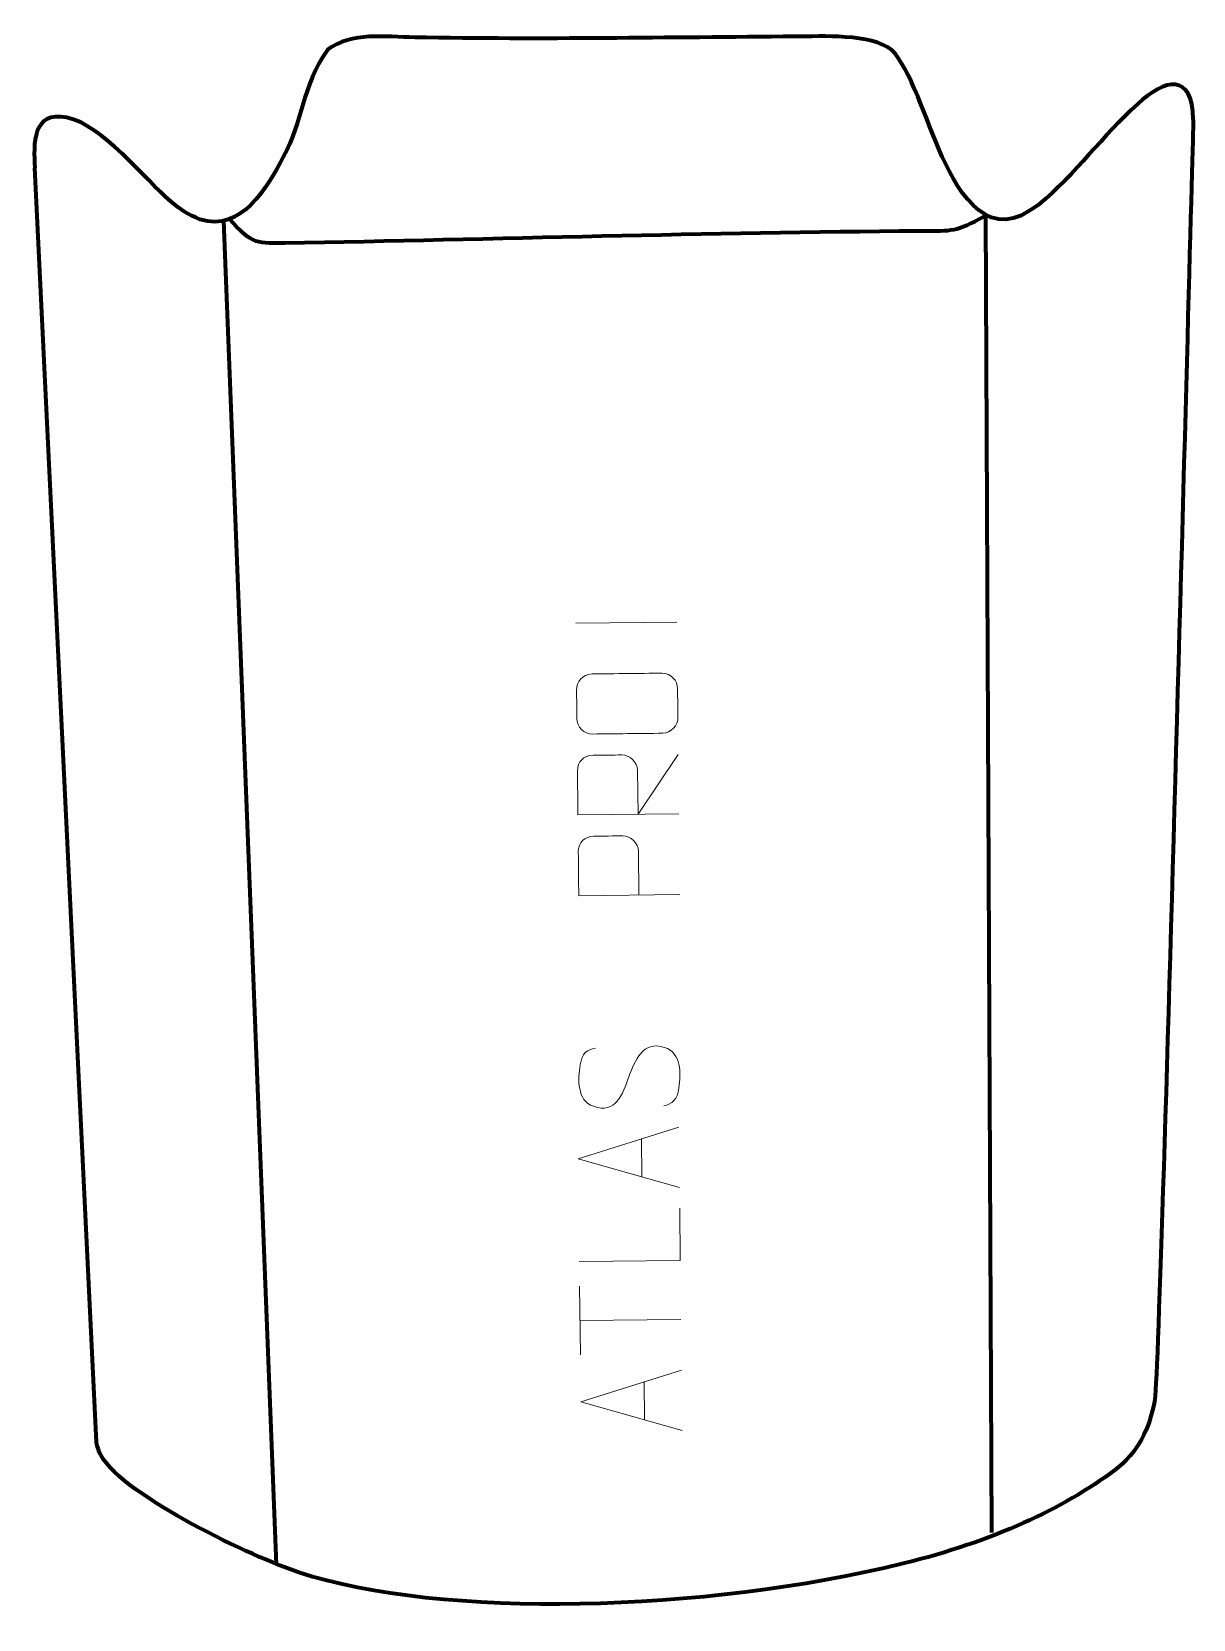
# Model space of a CAD drawing. Header units: millimetres. Extents: x 1322 to 1609, y 175 to 567.
import ezdxf

# ---------------------------------------------------------------- set-up
doc = ezdxf.new("R2010")
doc.units = ezdxf.units.MM
doc.header["$MEASUREMENT"] = 0
doc.layers.add('layer 2', color=7, linetype='Continuous')
doc.layers.add('layer 3', color=7, linetype='Continuous')

msp = doc.modelspace()

# ---------------------------------------------------------------- linework, layer by layer
at = {"layer": 'layer 2', "color": 142, "lineweight": 158}
msp.add_open_spline([(1557.3002, 521.6486), (1549.5204, 517.4791), (1549.7144, 517.9267), (1540.9236, 517.866), (1540.9236, 517.866), (1488.7693, 517.506), (1436.4155, 515.8339), (1384.2427, 514.8815), (1384.2427, 514.8815), (1376.3022, 514.7365), (1375.8057, 515.2359), (1370.5745, 520.849)], degree=3, knots=[0, 0, 0, 0, 0.25, 0.25, 0.25, 0.25, 0.5, 0.5, 0.5, 0.5, 1, 1, 1, 1], dxfattribs=at)
for points in [[(1557.3002, 521.6486), (1557.3002, 521.6486), (1558.7763, 196.3612), (1558.7763, 196.3612)], [(1382.162, 188.4689), (1382.162, 188.4689), (1369.2018, 520.4412), (1369.2018, 520.4412)]]:
    msp.add_open_spline(points, degree=3, dxfattribs=at)
at = {"layer": 'layer 3', "color": 242, "lineweight": 158}
for points, knots in [([(1608.6468, 545.4589), (1608.4828, 557.161), (1601.7016, 555.5192), (1594.8436, 549.2586), (1594.8436, 549.2586), (1586.2477, 541.4114), (1579.7081, 532.0854), (1570.4122, 524.3819), (1570.4122, 524.3819), (1570.4122, 524.3819), (1569.3397, 523.6171), (1569.3397, 523.6171), (1569.3397, 523.6171), (1569.3397, 523.6171), (1568.3077, 522.9342), (1568.3077, 522.9342), (1568.3077, 522.9342), (1556.8596, 515.3586), (1549.7905, 529.0548), (1545.8952, 537.9186), (1545.8952, 537.9186), (1543.1727, 544.1139), (1538.3943, 558.6969), (1534.1978, 562.5866), (1534.1978, 562.5866), (1529.0538, 566.7401), (1516.8533, 565.9706), (1510.2795, 565.9343), (1510.2795, 565.9343), (1478.8629, 565.7606), (1447.7982, 565.1694), (1416.3377, 565.7281), (1416.3377, 565.7281), (1409.1655, 565.8582), (1400.6826, 567.1297), (1394.7507, 562.6554), (1394.7507, 562.6554), (1388.4907, 553.5818), (1388.7171, 545.2026), (1383.8618, 536.1972), (1383.8618, 536.1972), (1379.8265, 528.7128), (1373.5454, 517.4634), (1363.2906, 520.7847), (1363.2906, 520.7847), (1360.3676, 521.9419), (1358.4714, 523.159), (1356.091, 525.2053), (1356.091, 525.2053), (1349.4764, 530.8916), (1339.1284, 544.1737), (1330.4245, 545.9106), (1330.4245, 545.9106), (1321.7346, 547.6448), (1322.2089, 539.407), (1322.4872, 533.5343)], [0, 0, 0, 0, 0.06666667, 0.06666667, 0.06666667, 0.06666667, 0.13333333, 0.13333333, 0.13333333, 0.13333333, 0.2, 0.2, 0.2, 0.2, 0.26666667, 0.26666667, 0.26666667, 0.26666667, 0.33333333, 0.33333333, 0.33333333, 0.33333333, 0.4, 0.4, 0.4, 0.4, 0.46666667, 0.46666667, 0.46666667, 0.46666667, 0.53333333, 0.53333333, 0.53333333, 0.53333333, 0.6, 0.6, 0.6, 0.6, 0.66666667, 0.66666667, 0.66666667, 0.66666667, 0.73333333, 0.73333333, 0.73333333, 0.73333333, 0.8, 0.8, 0.8, 0.8, 0.86666667, 0.86666667, 0.86666667, 0.86666667, 1, 1, 1, 1]), ([(1608.6468, 545.4589), (1608.6468, 545.4589), (1600.4541, 235.2983), (1599.1077, 228.7334), (1599.1077, 228.7334), (1597.7613, 222.1685), (1595.0479, 216.0537), (1589.238, 211.7557), (1589.238, 211.7557), (1576.3653, 202.2327), (1559.4703, 194.269), (1536.9536, 188.7175), (1536.9536, 188.7175), (1488.0377, 176.6571), (1422.9118, 174.9641), (1387.7256, 186.5181), (1387.7256, 186.5181), (1376.9354, 190.0613), (1344.5136, 205.2522), (1338.8843, 215.4164), (1338.8843, 215.4164), (1338.3533, 216.3751), (1337.9442, 217.4459), (1337.6901, 218.6754), (1337.6901, 218.6754), (1337.6901, 218.6754), (1322.4872, 533.5343), (1322.4872, 533.5343)], [0, 0, 0, 0, 0.125, 0.125, 0.125, 0.125, 0.25, 0.25, 0.25, 0.25, 0.375, 0.375, 0.375, 0.375, 0.5, 0.5, 0.5, 0.5, 0.625, 0.625, 0.625, 0.625, 0.75, 0.75, 0.75, 0.75, 1, 1, 1, 1])]:
    msp.add_open_spline(points, degree=3, knots=knots, dxfattribs=at)
at = {"layer": 'layer 3', "color": 250, "lineweight": 9}
for points in [[(1456.1306, 421.0289), (1456.1306, 421.0289), (1481.1033, 421.2956), (1481.1033, 421.2956)], [(1472.4643, 284.2034), (1472.4643, 284.2034), (1472.3629, 293.6986), (1472.3629, 293.6986)], [(1457.2518, 240.2928), (1457.2518, 240.2928), (1457.0704, 257.279), (1457.0704, 257.279)], [(1482.0896, 249.0523), (1482.0896, 249.0523), (1457.1375, 248.7858), (1457.1375, 248.7858)], [(1473.105, 224.2068), (1473.105, 224.2068), (1473.0036, 233.702), (1473.0036, 233.702)]]:
    msp.add_open_spline(points, degree=3, dxfattribs=at)
for points, knots in [([(1456.3923, 397.5107), (1456.3674, 399.8363), (1456.3426, 402.1623), (1456.3178, 404.4882), (1456.3178, 404.4882), (1456.2615, 406.4344), (1457.7316, 408.4416), (1460.1689, 408.4943), (1460.1689, 408.4943), (1465.9154, 408.5553), (1471.6624, 408.6166), (1477.4098, 408.6784), (1477.4098, 408.6784), (1479.7345, 408.5635), (1481.2319, 406.9022), (1481.2656, 404.7547), (1481.2656, 404.7547), (1481.2902, 402.4229), (1481.3151, 400.0912), (1481.3403, 397.7598), (1481.3403, 397.7598), (1481.4663, 395.836), (1479.6029, 393.8439), (1477.5857, 393.8335), (1477.5857, 393.8335), (1471.8159, 393.7723), (1466.0466, 393.7107), (1460.2776, 393.6487), (1460.2776, 393.6487), (1458.1396, 393.6301), (1456.4017, 395.3583), (1456.3923, 397.5107)], [0, 0, 0, 0, 0.11111111, 0.11111111, 0.11111111, 0.11111111, 0.22222222, 0.22222222, 0.22222222, 0.22222222, 0.33333333, 0.33333333, 0.33333333, 0.33333333, 0.44444444, 0.44444444, 0.44444444, 0.44444444, 0.55555556, 0.55555556, 0.55555556, 0.55555556, 0.66666667, 0.66666667, 0.66666667, 0.66666667, 0.77777778, 0.77777778, 0.77777778, 0.77777778, 1, 1, 1, 1]), ([(1481.5984, 373.9661), (1481.5984, 373.9661), (1456.6463, 373.6996), (1456.6463, 373.6996), (1456.6463, 373.6996), (1456.6079, 377.2942), (1456.5695, 380.8895), (1456.5311, 384.4845), (1456.5311, 384.4845), (1456.544, 386.8101), (1458.0172, 388.3832), (1460.3836, 388.4044), (1460.3836, 388.4044), (1462.419, 388.4257), (1465.4782, 388.4584), (1467.5141, 388.4805), (1467.5141, 388.4805), (1469.3895, 388.494), (1471.3506, 386.7026), (1471.3911, 384.6934), (1471.3911, 384.6934), (1471.3911, 384.6934), (1471.5068, 373.8583), (1471.5068, 373.8583), (1471.5068, 373.8583), (1471.5068, 373.8583), (1481.4419, 388.62), (1481.4419, 388.62)], [0, 0, 0, 0, 0.125, 0.125, 0.125, 0.125, 0.25, 0.25, 0.25, 0.25, 0.375, 0.375, 0.375, 0.375, 0.5, 0.5, 0.5, 0.5, 0.625, 0.625, 0.625, 0.625, 0.75, 0.75, 0.75, 0.75, 1, 1, 1, 1]), ([(1481.812, 353.9673), (1481.812, 353.9673), (1456.8599, 353.7008), (1456.8599, 353.7008), (1456.8599, 353.7008), (1456.8215, 357.2955), (1456.7831, 360.8907), (1456.7447, 364.4858), (1456.7447, 364.4858), (1456.7577, 366.8113), (1458.2311, 368.3845), (1460.5972, 368.4056), (1460.5972, 368.4056), (1462.6327, 368.4269), (1465.6919, 368.4596), (1467.7278, 368.4817), (1467.7278, 368.4817), (1469.6031, 368.4953), (1471.5642, 366.7039), (1471.6048, 364.6946), (1471.6048, 364.6946), (1471.6048, 364.6946), (1471.7205, 353.8595), (1471.7205, 353.8595)], [0, 0, 0, 0, 0.14285714, 0.14285714, 0.14285714, 0.14285714, 0.28571429, 0.28571429, 0.28571429, 0.28571429, 0.42857143, 0.42857143, 0.42857143, 0.42857143, 0.57142857, 0.57142857, 0.57142857, 0.57142857, 0.71428571, 0.71428571, 0.71428571, 0.71428571, 1, 1, 1, 1]), ([(1469.1947, 308.9207), (1470.7983, 312.9565), (1472.6328, 318.0059), (1478.0124, 316.2292), (1478.0124, 316.2292), (1482.2941, 314.8151), (1482.0899, 309.9019), (1481.575, 306.17), (1481.575, 306.17), (1481.1946, 303.4158), (1479.9942, 302.182), (1477.8862, 301.7815)], [0, 0, 0, 0, 0.25, 0.25, 0.25, 0.25, 0.5, 0.5, 0.5, 0.5, 1, 1, 1, 1]), ([(1469.1945, 308.9207), (1467.7696, 304.6569), (1466.0263, 299.7299), (1460.4849, 301.6759), (1460.4849, 301.6759), (1456.3292, 303.1351), (1456.6621, 308.3526), (1457.2246, 311.9624), (1457.2246, 311.9624), (1457.6712, 314.8279), (1458.8751, 315.7055), (1460.9558, 316.0384)], [0, 0, 0, 0, 0.25, 0.25, 0.25, 0.25, 0.5, 0.5, 0.5, 0.5, 1, 1, 1, 1]), ([(1481.7423, 281.5798), (1481.7423, 281.5798), (1456.7114, 288.6838), (1456.7114, 288.6838), (1456.7114, 288.6838), (1456.7114, 288.6838), (1481.5827, 296.5198), (1481.5827, 296.5198)], [0, 0, 0, 0, 0.33333333, 0.33333333, 0.33333333, 0.33333333, 1, 1, 1, 1]), ([(1481.7963, 276.5251), (1481.7963, 276.5251), (1481.9346, 263.5767), (1481.9346, 263.5767), (1481.9346, 263.5767), (1481.9346, 263.5767), (1456.9824, 263.3102), (1456.9824, 263.3102)], [0, 0, 0, 0, 0.33333333, 0.33333333, 0.33333333, 0.33333333, 1, 1, 1, 1]), ([(1482.383, 221.5832), (1482.383, 221.5832), (1457.3521, 228.6872), (1457.3521, 228.6872), (1457.3521, 228.6872), (1457.3521, 228.6872), (1482.2234, 236.5232), (1482.2234, 236.5232)], [0, 0, 0, 0, 0.33333333, 0.33333333, 0.33333333, 0.33333333, 1, 1, 1, 1])]:
    msp.add_open_spline(points, degree=3, knots=knots, dxfattribs=at)

doc.saveas('drawing.dxf')
